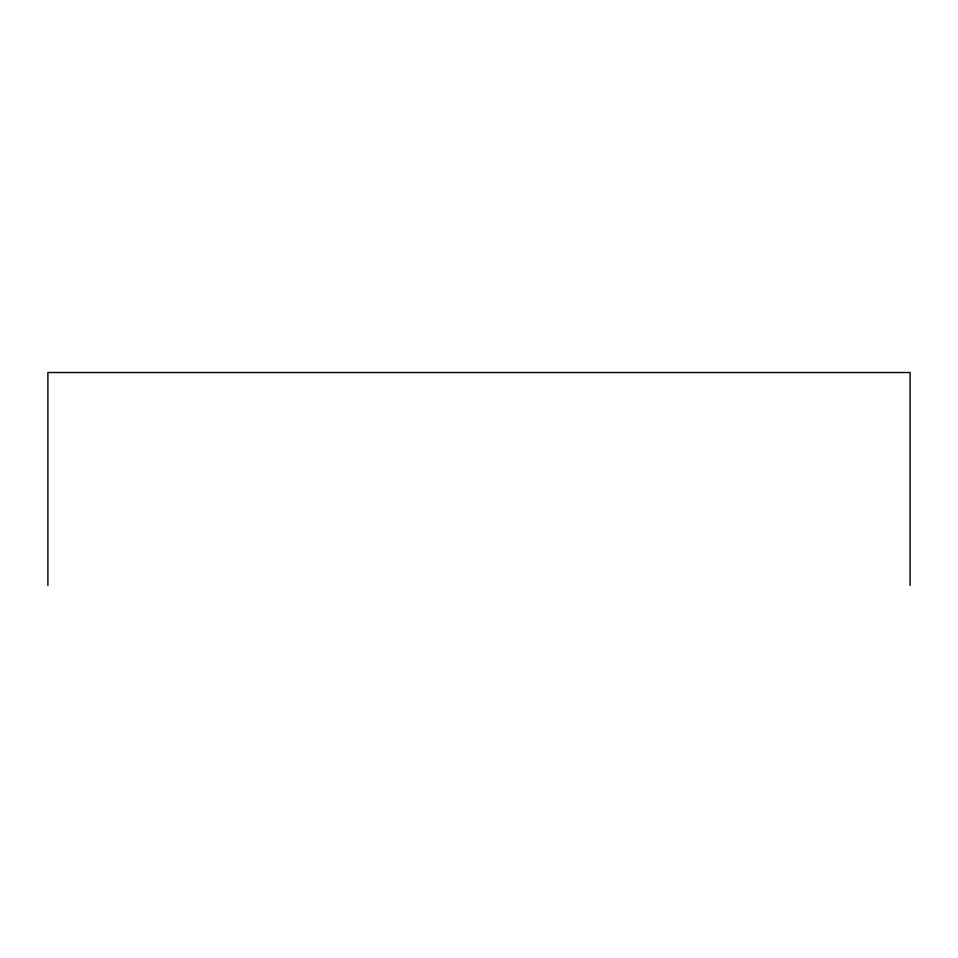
<?xml version="1.0" encoding="UTF-8"?>
<svg xmlns="http://www.w3.org/2000/svg" width="958" height="958" viewBox="0 0 958 958"><rect width="100%" height="100%" fill="white"/><g stroke="black" fill="none" stroke-linecap="round" stroke-linejoin="round"><path stroke-width="1.44" d="M910.1 585.482L910.1 372.518L47.9 372.518L47.9 585.482"/></g></svg>
